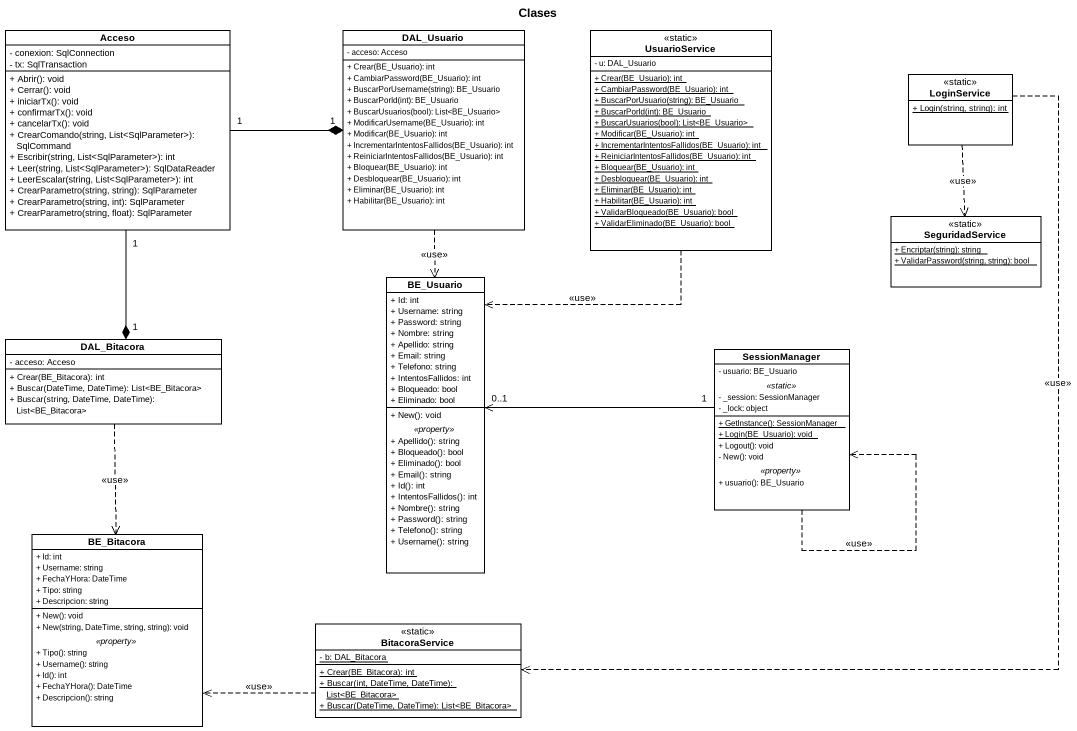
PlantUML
@startuml
title Clases
hide circle
hide empty members
skinparam classAttributeIconSize 0
class Acceso {
  - conexion: SqlConnection
  - tx: SqlTransaction
  + Abrir(): void
  + Cerrar(): void
  + iniciarTx(): void
  + confirmarTx(): void
  + cancelarTx(): void
  + CrearComando(string, List<SqlParameter>): SqlCommand
  + Escribir(string, List<SqlParameter>): int
  + Leer(string, List<SqlParameter>): SqlDataReader
  + LeerEscalar(string, List<SqlParameter>): int
  + CrearParametro(string, string): SqlParameter
  + CrearParametro(string, int): SqlParameter
  + CrearParametro(string, float): SqlParameter
}
class DAL_Usuario {
  - acceso: Acceso
  + Crear(BE_Usuario): int
  + CambiarPassword(BE_Usuario): int
  + BuscarPorUsername(string): BE_Usuario
  + BuscarPorId(int): BE_Usuario
  + BuscarUsuarios(bool): List<BE_Usuario>
  + ModificarUsername(BE_Usuario): int
  + Modificar(BE_Usuario): int
  + IncrementarIntentosFallidos(BE_Usuario): int
  + ReiniciarIntentosFallidos(BE_Usuario): int
  + Bloquear(BE_Usuario): int
  + Desbloquear(BE_Usuario): int
  + Eliminar(BE_Usuario): int
  + Habilitar(BE_Usuario): int
}
class UsuarioService <<static>> {
  - u: DAL_Usuario
  {static} + Crear(BE_Usuario): int
  {static} + CambiarPassword(BE_Usuario): int
  {static} + BuscarPorUsuario(string): BE_Usuario
  {static} + BuscarPorId(int): BE_Usuario
  {static} + BuscarUsuarios(bool): List<BE_Usuario>
  {static} + Modificar(BE_Usuario): int
  {static} + IncrementarIntentosFallidos(BE_Usuario): int
  {static} + ReiniciarIntentosFallidos(BE_Usuario): int
  {static} + Bloquear(BE_Usuario): int
  {static} + Desbloquear(BE_Usuario): int
  {static} + Eliminar(BE_Usuario): int
  {static} + Habilitar(BE_Usuario): int
  {static} + ValidarBloqueado(BE_Usuario): bool
  {static} + ValidarEliminado(BE_Usuario): bool
}
class LoginService <<static>> {
  {static} + Login(string, string): int
}
class SeguridadService <<static>> {
  {static} + Encriptar(string): string
  {static} + ValidarPassword(string, string): bool
}
class BE_Usuario {
  + Id: int
  + Username: string
  + Password: string
  + Nombre: string
  + Apellido: string
  + Email: string
  + Telefono: string
  + IntentosFallidos: int
  + Bloqueado: bool
  + Eliminado: bool
  --
  + New(): void
  .. <<property>> ..
  + Apellido(): string
  + Bloqueado(): bool
  + Eliminado(): bool
  + Email(): string
  + Id(): int
  + IntentosFallidos(): int
  + Nombre(): string
  + Password(): string
  + Telefono(): string
  + Username(): string
}
class DAL_Bitacora {
  - acceso: Acceso
  + Crear(BE_Bitacora): int
  + Buscar(DateTime, DateTime): List<BE_Bitacora>
  + Buscar(string, DateTime, DateTime): List<BE_Bitacora>
}
class SessionManager {
  - usuario: BE_Usuario
  .. <<static>> ..
  - _session: SessionManager
  - _lock: object
  --
  {static} + GetInstance(): SessionManager
  {static} + Login(BE_Usuario): void
  + Logout(): void
  - New(): void
  .. <<property>> ..
  + usuario(): BE_Usuario
}
class BE_Bitacora {
  + Id: int
  + Username: string
  + FechaYHora: DateTime
  + Tipo: string
  + Descripcion: string
  --
  + New(): void
  + New(string, DateTime, string, string): void
  .. <<property>> ..
  + Tipo(): string
  + Username(): string
  + Id(): int
  + FechaYHora(): DateTime
  + Descripcion(): string
}
class BitacoraService <<static>> {
  {static} - b: DAL_Bitacora
  {static} + Crear(BE_Bitacora): int
  {static} + Buscar(int, DateTime, DateTime): List<BE_Bitacora>
  {static} + Buscar(DateTime, DateTime): List<BE_Bitacora>
}
Acceso "1" -right-* "1" DAL_Usuario
Acceso "1" --* "1" DAL_Bitacora
DAL_Usuario ..> BE_Usuario : <<use>>
UsuarioService ..> BE_Usuario : <<use>>
LoginService ..> SeguridadService : <<use>>
LoginService ..> BitacoraService : <<use>>
DAL_Bitacora ..> BE_Bitacora : <<use>>
SessionManager "1" -left-> "0..1" BE_Usuario
SessionManager ..> SessionManager : <<use>>
BitacoraService .left.> BE_Bitacora : <<use>>
@enduml
